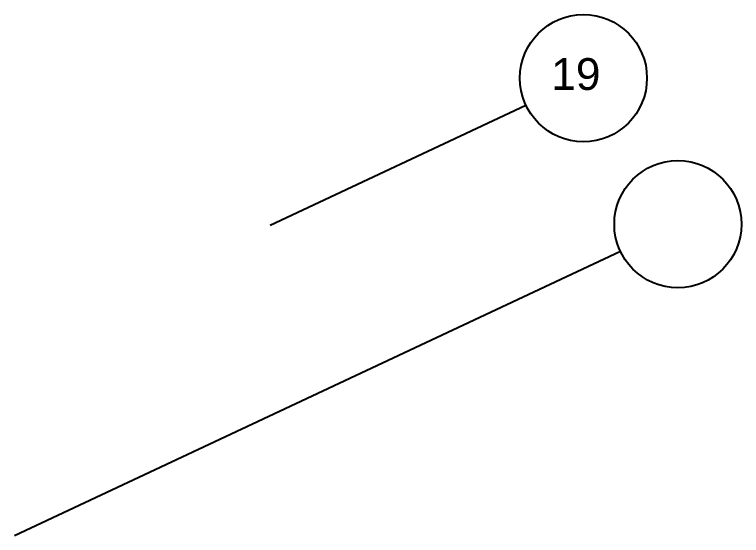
# Model space of a CAD drawing. Header units: inches. Extents: x 632 to 5727, y -9589 to -3994.
# Drawn here: x 812.2 to 903.7, y -4325.3 to -4259.8 of the extents above; entities that cross this region are included whole.
import ezdxf

# ---------------------------------------------------------------- set-up
doc = ezdxf.new("R2010")
doc.units = ezdxf.units.IN
doc.header["$MEASUREMENT"] = 0
doc.styles.get("Standard").update_dxf_attribs({"font": 'arial.ttf'})

msp = doc.modelspace()

# ---------------------------------------------------------------- linework, layer by layer
at = {"color": 2}
for p, q in [((844.32831, -4286.28232, -25697.02083), (876.51985, -4271.18559, -25697.02083)), ((812.16165, -4325.31649, -25697.02083), (888.40956, -4289.55885, -25697.02083))]:
    msp.add_line(p, q, dxfattribs=at)
for centre in [(883.76293, -4267.78884, -25697.02083), (895.65264, -4286.1621, -25697.02083)]:
    msp.add_circle(centre, 8, dxfattribs=at)

# ---------------------------------------------------------------- texts
at = {"color": 2, "insert": (854.35353, -4265.27247, -25697.02083), "char_height": 4, "attachment_point": 1}
msp.add_mtext_dynamic_manual_height_columns('\\pxqc;{\\C0;19}', width=56.9093934, gutter_width=25, heights=[2.28621], dxfattribs=at)

doc.saveas('drawing.dxf')
